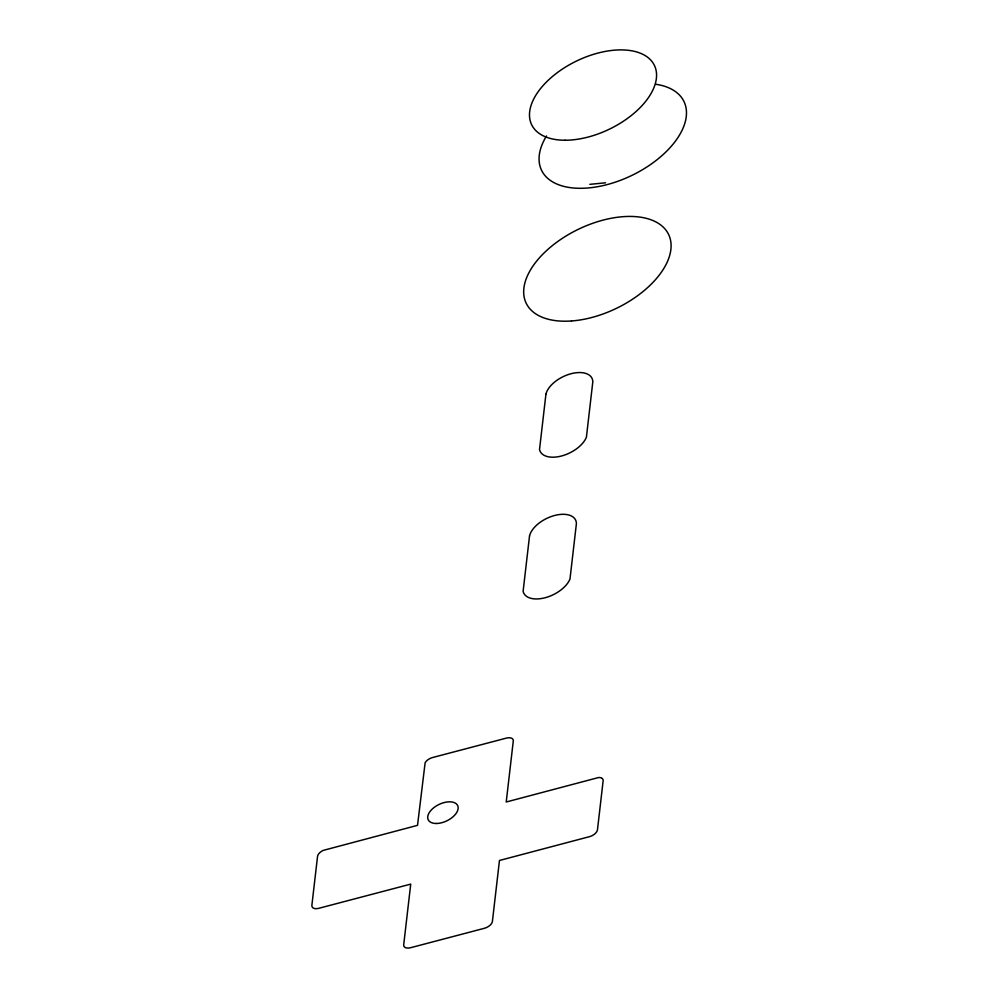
<?xml version="1.0" encoding="UTF-8"?>
<svg xmlns="http://www.w3.org/2000/svg" width="998" height="998" viewBox="0 0 998 998"><rect width="100%" height="100%" fill="white"/><g stroke="black" fill="none" stroke-linecap="round" stroke-linejoin="round"><path stroke-width="1.5" d="M589.843 184.343L605.574 182.809M655.624 84.244A79.079 43.875 -25.8 0 1 675.035 141.666A79.079 43.875 -25.8 0 1 576.844 188.223A79.079 43.875 -25.8 0 1 546.517 135.965M602.056 778.353A7.996 4.441 -25.8 0 1 603.129 780.873L597.465 829.812A7.996 4.441 -25.8 0 1 589.98 836.536L499.462 860.476L492.363 921.753A7.996 4.441 -25.8 0 1 484.417 928.29L410.552 947.726A7.996 4.441 -25.8 0 1 403.666 945.094L410.727 884.116L318.225 908.454A7.996 4.441 -25.8 0 1 311.875 905.361L317.539 856.421A7.996 4.441 -25.8 0 1 323.177 850.408L417.526 825.346L425.123 762.771A7.996 4.441 -25.8 0 1 432.571 757.532L506.435 738.096A7.996 4.441 -25.8 0 1 513.321 740.728L506.223 802.005L598.575 777.529A7.996 4.441 -25.8 0 1 601.52 778.041M529.526 535.926L523.114 591.327A25.773 14.309 -25.8 0 0 545.095 597.752A25.773 14.309 -25.8 0 0 569.995 578.99L576.407 523.588A25.312 14.047 -25.8 0 0 554.614 515.479A25.312 14.047 -25.8 0 0 529.526 535.926M545.931 394.173L539.519 449.574A25.773 14.309 -25.8 0 0 561.5 455.999A25.773 14.309 -25.8 0 0 586.4 437.236L592.812 381.835A25.312 14.047 -25.8 0 0 571.031 373.726A25.312 14.047 -25.8 0 0 545.931 394.173M571.517 320.969A79.079 43.875 -25.8 0 0 670.095 238.385A79.079 43.875 -25.8 0 0 550.547 247.092A79.079 43.875 -25.8 0 0 571.517 320.969M565.093 140.231A68.163 37.824 -25.8 0 0 656.422 72.505A68.163 37.824 -25.8 0 0 557.558 72.467A68.163 37.824 -25.8 0 0 565.093 140.231M436.4 823.487A16.355 9.082 -25.8 0 0 458.119 807.12A16.355 9.082 -25.8 0 0 434.255 807.345A16.355 9.082 -25.8 0 0 436.4 823.487"/></g></svg>
